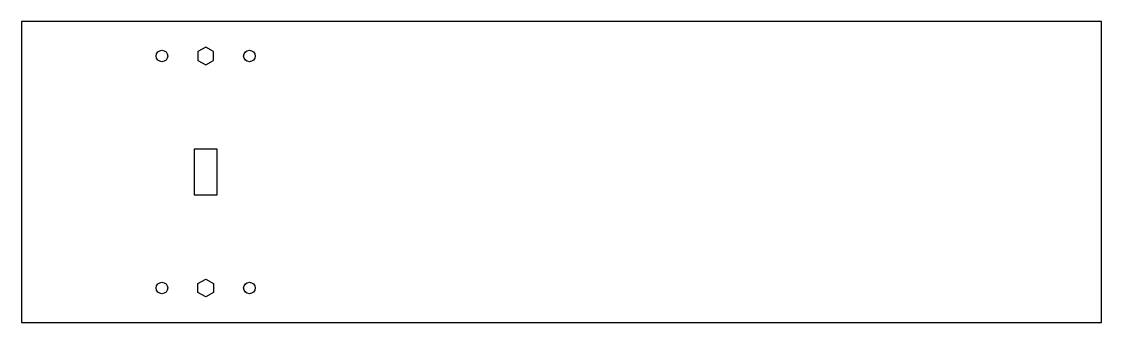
# Model space of a CAD drawing. Header units: millimetres. Extents: x 0 to 938, y 0 to 262.
import ezdxf

# ---------------------------------------------------------------- set-up
doc = ezdxf.new("R2010")
doc.units = ezdxf.units.MM

msp = doc.modelspace()

# ---------------------------------------------------------------- linework, layer by layer
at = {"color": 7, "linetype": 'Continuous', "lineweight": 25}
for p, q in [((0, 262), (0, 0)), ((938.5, 262), (0, 262)), ((938.5, 0), (938.5, 262)), ((160, 239.79), (153.25, 235.9)), ((153.25, 235.9), (153.25, 228.1)), ((166.75, 235.9), (160, 239.79)), ((166.75, 228.1), (166.75, 235.9)), ((153.25, 228.1), (160, 224.21)), ((160, 224.21), (166.75, 228.1)), ((170, 151), (150, 151)), ((150, 151), (150, 111)), ((170, 111), (170, 151)), ((150, 111), (170, 111)), ((153.25, 33.9), (160, 37.79)), ((160, 37.79), (166.75, 33.9)), ((153.25, 26.1), (153.25, 33.9)), ((166.75, 33.9), (166.75, 26.1)), ((160, 22.21), (153.25, 26.1)), ((166.75, 26.1), (160, 22.21)), ((0, 0), (938.5, 0))]:
    msp.add_line(p, q, dxfattribs=at)
for centre in [(122, 232), (198, 232), (122, 30), (198, 30)]:
    msp.add_circle(centre, 5, dxfattribs=at)

doc.saveas('drawing.dxf')
